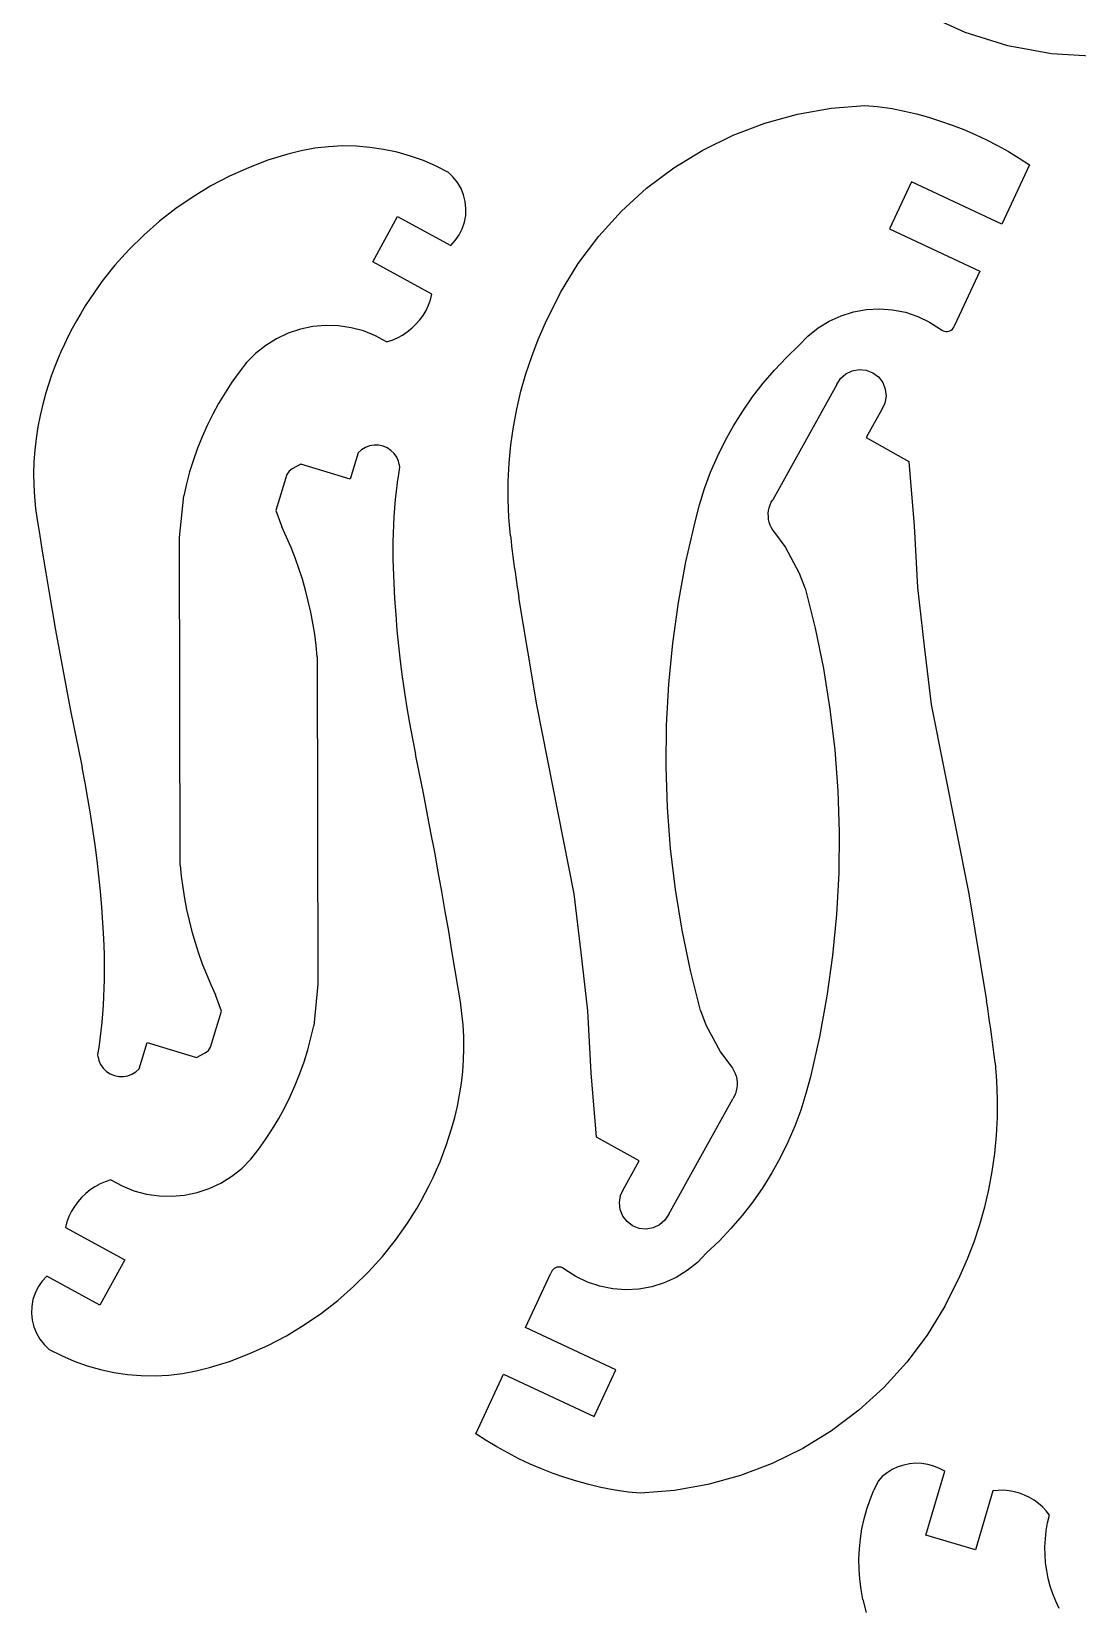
# Model space of a CAD drawing. Extents: x -3998 to 3998, y -3549 to 3549.
# Drawn here: x -1583.7 to -1279.8, y -569.6 to -112.1 of the extents above; entities that cross this region are included whole.
import ezdxf

# ---------------------------------------------------------------- set-up
doc = ezdxf.new("R2010")
doc.units = 0
doc.header["$MEASUREMENT"] = 0
doc.layers.get('0').update_dxf_attribs({"linetype": 'CONTINUOUS'})

msp = doc.modelspace()

# ---------------------------------------------------------------- linework, layer by layer
for p, q in [((-1312.43, -112.34), (-1324.19, -107)), ((-1300.11, -116.21), (-1312.43, -112.34)), ((-1287.41, -118.56), (-1300.11, -116.21)), ((-1274.52, -119.35), (-1287.41, -118.56)), ((-1370.66, -138.68), (-1361.15, -136.06)), ((-1361.15, -136.06), (-1351.43, -134.34)), ((-1351.43, -134.34), (-1341.6, -133.55)), ((-1341.6, -133.55), (-1338.07, -133.83)), ((-1338.07, -133.83), (-1333.66, -134.48)), ((-1333.66, -134.48), (-1330.11, -135.19)), ((-1330.11, -135.19), (-1326.59, -136.03)), ((-1326.59, -136.03), (-1323.1, -136.99)), ((-1323.1, -136.99), (-1319.65, -138.07)), ((-1379.88, -142.17), (-1370.66, -138.68)), ((-1319.65, -138.07), (-1316.23, -139.27)), ((-1316.23, -139.27), (-1312.86, -140.58)), ((-1312.86, -140.58), (-1309.54, -142.01)), ((-1501.41, -145.98), (-1505.36, -146.7)), ((-1497.43, -145.53), (-1501.41, -145.98)), ((-1493.42, -145.33), (-1497.43, -145.53)), ((-1489.41, -145.39), (-1493.42, -145.33)), ((-1485.42, -145.72), (-1489.41, -145.39)), ((-1481.45, -146.3), (-1485.42, -145.72)), ((-1477.53, -147.14), (-1481.45, -146.3)), ((-1388.73, -146.52), (-1379.88, -142.17)), ((-1309.54, -142.01), (-1306.26, -143.55)), ((-1306.26, -143.55), (-1303.05, -145.2)), ((-1303.05, -145.2), (-1299.89, -146.97)), ((-1515.03, -149.48), (-1520.7, -151.64)), ((-1509.25, -147.67), (-1515.03, -149.48)), ((-1505.36, -146.7), (-1509.25, -147.67)), ((-1473.67, -148.24), (-1477.53, -147.14)), ((-1469.89, -149.58), (-1473.67, -148.24)), ((-1466.21, -151.17), (-1469.89, -149.58)), ((-1397.14, -151.69), (-1388.73, -146.52)), ((-1293.76, -150.82), (-1301.82, -168.06)), ((-1299.89, -146.97), (-1296.79, -148.84)), ((-1296.79, -148.84), (-1293.76, -150.82)), ((-1526.22, -154.13), (-1531.59, -156.94)), ((-1520.7, -151.64), (-1526.22, -154.13)), ((-1462.63, -152.99), (-1466.21, -151.17)), ((-1461.19, -154.38), (-1462.63, -152.99)), ((-1459.96, -155.95), (-1461.19, -154.38)), ((-1405.02, -157.61), (-1397.14, -151.69)), ((-1536.78, -160.06), (-1541.78, -163.49)), ((-1531.59, -156.94), (-1536.78, -160.06)), ((-1458.95, -157.69), (-1459.96, -155.95)), ((-1458.21, -159.54), (-1458.95, -157.69)), ((-1457.72, -161.49), (-1458.21, -159.54)), ((-1412.31, -164.25), (-1405.02, -157.61)), ((-1328.1, -155.78), (-1334.45, -169.37)), ((-1301.82, -168.06), (-1328.1, -155.78)), ((-1541.78, -163.49), (-1546.56, -167.21)), ((-1457.52, -163.48), (-1457.72, -161.49)), ((-1457.59, -165.48), (-1457.52, -163.48)), ((-1418.95, -171.55), (-1412.31, -164.25)), ((-1546.56, -167.21), (-1551.12, -171.2)), ((-1484.61, -179), (-1477.42, -165.83)), ((-1477.42, -165.83), (-1461.95, -174.28)), ((-1458.58, -169.35), (-1457.95, -167.45)), ((-1457.95, -167.45), (-1457.59, -165.48)), ((-1551.12, -171.2), (-1555.43, -175.46)), ((-1461.95, -174.28), (-1460.6, -172.8)), ((-1460.6, -172.8), (-1459.47, -171.15)), ((-1459.47, -171.15), (-1458.58, -169.35)), ((-1424.87, -179.44), (-1418.95, -171.55)), ((-1334.45, -169.37), (-1308.17, -181.65)), ((-1555.43, -175.46), (-1559.48, -179.97)), ((-1559.48, -179.97), (-1563.26, -184.71)), ((-1467.38, -188.4), (-1484.61, -179)), ((-1430.03, -187.85), (-1424.87, -179.44)), ((-1308.17, -181.65), (-1315.55, -197.48)), ((-1563.26, -184.71), (-1566.74, -189.67)), ((-1568.12, -191.79), (-1569.44, -193.94)), ((-1566.74, -189.67), (-1568.12, -191.79)), ((-1469.12, -193.08), (-1468.4, -191.58)), ((-1468.4, -191.58), (-1467.82, -190.01)), ((-1467.82, -190.01), (-1467.38, -188.4)), ((-1434.37, -196.7), (-1430.03, -187.85)), ((-1570.71, -196.13), (-1571.92, -198.34)), ((-1569.44, -193.94), (-1570.71, -196.13)), ((-1472.05, -197.13), (-1470.95, -195.87)), ((-1470.95, -195.87), (-1469.97, -194.52)), ((-1469.97, -194.52), (-1469.12, -193.08)), ((-1436.5, -201.55), (-1434.37, -196.7)), ((-1355.19, -198.19), (-1351.95, -196.2)), ((-1351.95, -196.2), (-1348.5, -194.62)), ((-1348.5, -194.62), (-1344.87, -193.49)), ((-1344.87, -193.49), (-1341.13, -192.81)), ((-1341.13, -192.81), (-1337.34, -192.62)), ((-1337.34, -192.62), (-1333.55, -192.89)), ((-1333.55, -192.89), (-1329.82, -193.64)), ((-1329.82, -193.64), (-1326.22, -194.84)), ((-1326.22, -194.84), (-1322.8, -196.49)), ((-1322.8, -196.49), (-1319.6, -198.55)), ((-1573.08, -200.59), (-1574.18, -202.86)), ((-1571.92, -198.34), (-1573.08, -200.59)), ((-1512.52, -201.3), (-1515.69, -203.26)), ((-1509.16, -199.73), (-1512.52, -201.3)), ((-1505.63, -198.56), (-1509.16, -199.73)), ((-1501.99, -197.81), (-1505.63, -198.56)), ((-1498.28, -197.48), (-1501.99, -197.81)), ((-1494.57, -197.58), (-1498.28, -197.48)), ((-1490.89, -198.12), (-1494.57, -197.58)), ((-1487.29, -199.07), (-1490.89, -198.12)), ((-1483.84, -200.44), (-1487.29, -199.07)), ((-1480.56, -202.2), (-1483.84, -200.44)), ((-1478.97, -201.69), (-1477.43, -201.04)), ((-1477.43, -201.04), (-1475.96, -200.25)), ((-1475.96, -200.25), (-1474.57, -199.33)), ((-1474.57, -199.33), (-1473.26, -198.29)), ((-1473.26, -198.29), (-1472.05, -197.13)), ((-1360.78, -203.31), (-1358.15, -200.57)), ((-1358.15, -200.57), (-1355.19, -198.19)), ((-1319.6, -198.55), (-1319.28, -198.81)), ((-1319.28, -198.81), (-1318.91, -199.01)), ((-1318.91, -199.01), (-1318.52, -199.14)), ((-1318.52, -199.14), (-1318.11, -199.21)), ((-1318.11, -199.21), (-1317.69, -199.21)), ((-1317.69, -199.21), (-1317.28, -199.14)), ((-1317.28, -199.14), (-1316.89, -199)), ((-1316.89, -199), (-1316.53, -198.79)), ((-1316.53, -198.79), (-1316.2, -198.53)), ((-1316.2, -198.53), (-1315.93, -198.22)), ((-1315.93, -198.22), (-1315.71, -197.87)), ((-1315.71, -197.87), (-1315.55, -197.48)), ((-1575.22, -205.17), (-1576.21, -207.49)), ((-1574.18, -202.86), (-1575.22, -205.17)), ((-1518.61, -205.56), (-1521.23, -208.19)), ((-1515.69, -203.26), (-1518.61, -205.56)), ((-1480.56, -202.2), (-1478.97, -201.69)), ((-1438.4, -206.48), (-1436.5, -201.55)), ((-1364.42, -206.77), (-1360.78, -203.31)), ((-1577.13, -209.85), (-1578, -212.22)), ((-1576.21, -207.49), (-1577.13, -209.85)), ((-1521.23, -208.19), (-1523.44, -211.04)), ((-1440.08, -211.49), (-1438.4, -206.48)), ((-1371.16, -214.23), (-1367.88, -210.42)), ((-1367.88, -210.42), (-1364.42, -206.77)), ((-1345.29, -210.61), (-1343.28, -210.25)), ((-1343.28, -210.25), (-1341.24, -210.45)), ((-1341.24, -210.45), (-1339.33, -211.19)), ((-1578.8, -214.61), (-1579.55, -217.03)), ((-1578, -212.22), (-1578.8, -214.61)), ((-1525.53, -213.98), (-1527.5, -217)), ((-1523.44, -211.04), (-1525.53, -213.98)), ((-1441.53, -216.58), (-1440.08, -211.49)), ((-1374.23, -218.2), (-1371.16, -214.23)), ((-1349.8, -214.57), (-1368.4, -248.07)), ((-1349.8, -214.57), (-1348.68, -212.85)), ((-1348.68, -212.85), (-1347.14, -211.5)), ((-1347.14, -211.5), (-1345.29, -210.61)), ((-1339.33, -211.19), (-1337.69, -212.42)), ((-1337.69, -212.42), (-1336.44, -214.05)), ((-1336.44, -214.05), (-1335.68, -215.95)), ((-1579.55, -217.03), (-1580.47, -220.29)), ((-1527.5, -217), (-1529.36, -220.09)), ((-1442.74, -221.73), (-1441.53, -216.58)), ((-1377.1, -222.32), (-1374.23, -218.2)), ((-1335.45, -217.98), (-1335.79, -220.01)), ((-1335.68, -215.95), (-1335.45, -217.98)), ((-1581.26, -223.59), (-1581.91, -226.92)), ((-1580.47, -220.29), (-1581.26, -223.59)), ((-1531.09, -223.26), (-1532.69, -226.48)), ((-1529.36, -220.09), (-1531.09, -223.26)), ((-1443.73, -226.92), (-1442.74, -221.73)), ((-1379.77, -226.59), (-1377.1, -222.32)), ((-1336.65, -221.86), (-1341.23, -230.03)), ((-1335.79, -220.01), (-1336.65, -221.86)), ((-1581.91, -226.92), (-1582.43, -230.28)), ((-1532.69, -226.48), (-1534.16, -229.78)), ((-1444.47, -232.16), (-1443.73, -226.92)), ((-1382.21, -230.98), (-1379.77, -226.59)), ((-1582.43, -230.28), (-1582.8, -233.65)), ((-1535.5, -233.12), (-1536.71, -236.52)), ((-1534.16, -229.78), (-1535.5, -233.12)), ((-1486.72, -232.91), (-1487.83, -233.6)), ((-1485.49, -232.45), (-1486.72, -232.91)), ((-1484.2, -232.22), (-1485.49, -232.45)), ((-1482.89, -232.24), (-1484.2, -232.22)), ((-1481.6, -232.51), (-1482.89, -232.24)), ((-1480.39, -233.01), (-1481.6, -232.51)), ((-1479.3, -233.74), (-1480.39, -233.01)), ((-1444.98, -237.42), (-1444.47, -232.16)), ((-1384.43, -235.49), (-1382.21, -230.98)), ((-1341.23, -230.03), (-1328.8, -236.98)), ((-1583.04, -237.03), (-1583.14, -240.43)), ((-1582.8, -233.65), (-1583.04, -237.03)), ((-1536.71, -236.52), (-1537.79, -239.96)), ((-1505.48, -237.78), (-1507.97, -239.12)), ((-1491.13, -242.14), (-1505.48, -237.78)), ((-1488.8, -234.49), (-1491.13, -242.14)), ((-1487.83, -233.6), (-1488.8, -234.49)), ((-1478.36, -234.65), (-1479.3, -233.74)), ((-1477.61, -235.73), (-1478.36, -234.65)), ((-1477.08, -236.93), (-1477.61, -235.73)), ((-1476.87, -237.82), (-1477.08, -236.93)), ((-1476.87, -237.82), (-1476.84, -238.6)), ((-1445.24, -242.71), (-1444.98, -237.42)), ((-1386.42, -240.1), (-1384.43, -235.49)), ((-1328.8, -236.98), (-1327.27, -255.67)), ((-1583.14, -240.43), (-1583.1, -243.82)), ((-1537.79, -239.96), (-1538.72, -243.44)), ((-1509.51, -240.74), (-1512.71, -251.26)), ((-1508.9, -239.77), (-1509.51, -240.74)), ((-1507.97, -239.12), (-1508.9, -239.77)), ((-1477.15, -240.65), (-1477.49, -243.1)), ((-1476.84, -238.6), (-1477.15, -240.65)), ((-1388.17, -244.81), (-1386.42, -240.1)), ((-1583.1, -243.82), (-1582.91, -247.21)), ((-1540.7, -259.06), (-1539.52, -246.96)), ((-1538.72, -243.44), (-1539.52, -246.96)), ((-1477.78, -245.56), (-1478.04, -248.02)), ((-1477.49, -243.1), (-1477.78, -245.56)), ((-1445.27, -248), (-1445.24, -242.71)), ((-1389.69, -249.6), (-1388.17, -244.81)), ((-1582.91, -247.21), (-1582.59, -250.59)), ((-1582.59, -250.59), (-1582.13, -253.95)), ((-1512.71, -251.26), (-1511, -255.96)), ((-1478.26, -250.48), (-1478.43, -252.95)), ((-1478.04, -248.02), (-1478.26, -250.48)), ((-1445.06, -253.28), (-1445.27, -248)), ((-1390.96, -254.46), (-1389.69, -249.6)), ((-1369.67, -252.1), (-1369.59, -251.25)), ((-1369.59, -251.25), (-1369.42, -250.41)), ((-1369.42, -250.41), (-1369.16, -249.59)), ((-1369.16, -249.59), (-1368.82, -248.81)), ((-1368.82, -248.81), (-1368.4, -248.07)), ((-1582.13, -253.95), (-1581.54, -257.29)), ((-1509.62, -258.93), (-1511, -255.96)), ((-1478.57, -255.42), (-1478.67, -257.89)), ((-1478.43, -252.95), (-1478.57, -255.42)), ((-1444.6, -258.55), (-1445.06, -253.28)), ((-1393.61, -266.12), (-1390.96, -254.46)), ((-1369.66, -252.96), (-1369.67, -252.1)), ((-1369.57, -253.81), (-1369.66, -252.96)), ((-1369.38, -254.64), (-1369.57, -253.81)), ((-1369.11, -255.45), (-1369.38, -254.64)), ((-1368.75, -256.23), (-1369.11, -255.45)), ((-1327.27, -255.67), (-1326.33, -273.62)), ((-1581.54, -257.29), (-1580.62, -263.03)), ((-1540.54, -354.19), (-1540.7, -259.06)), ((-1508.33, -261.95), (-1509.62, -258.93)), ((-1478.74, -260.36), (-1478.76, -262.83)), ((-1478.67, -257.89), (-1478.74, -260.36)), ((-1444.6, -258.55), (-1444.42, -260.05)), ((-1444.42, -260.05), (-1444.24, -261.55)), ((-1368.31, -256.96), (-1368.75, -256.23)), ((-1367.8, -257.65), (-1368.31, -256.96)), ((-1364.8, -261.65), (-1367.8, -257.65)), ((-1580.62, -263.03), (-1579.69, -268.76)), ((-1507.14, -265), (-1508.33, -261.95)), ((-1506.04, -268.08), (-1507.14, -265)), ((-1478.76, -262.83), (-1478.74, -265.31)), ((-1478.74, -265.31), (-1478.69, -267.78)), ((-1444.24, -261.55), (-1444.05, -263.05)), ((-1444.05, -263.05), (-1443.86, -264.55)), ((-1443.86, -264.55), (-1443.66, -266.04)), ((-1360.6, -269.55), (-1364.8, -261.65)), ((-1579.69, -268.76), (-1578.73, -274.5)), ((-1505.03, -271.2), (-1506.04, -268.08)), ((-1478.69, -267.78), (-1478.5, -272.33)), ((-1443.66, -266.04), (-1443.46, -267.54)), ((-1443.46, -267.54), (-1443.25, -269.04)), ((-1443.25, -269.04), (-1443.04, -270.53)), ((-1395.77, -277.89), (-1393.61, -266.12)), ((-1359, -273.75), (-1360.6, -269.55)), ((-1578.73, -274.5), (-1577.74, -280.22)), ((-1504.12, -274.35), (-1505.03, -271.2)), ((-1503.31, -277.52), (-1504.12, -274.35)), ((-1478.5, -272.33), (-1478.25, -276.88)), ((-1443.04, -270.53), (-1442.82, -272.03)), ((-1442.82, -272.03), (-1442.6, -273.52)), ((-1442.6, -273.52), (-1442.38, -275.02)), ((-1359, -273.75), (-1356.09, -285.35)), ((-1326.33, -273.62), (-1324.38, -290.59)), ((-1502.59, -280.72), (-1503.31, -277.52)), ((-1478.25, -276.88), (-1477.93, -281.42)), ((-1442.38, -275.02), (-1442.15, -276.51)), ((-1436.96, -307.64), (-1442.15, -276.51)), ((-1397.42, -289.74), (-1395.77, -277.89)), ((-1577.74, -280.22), (-1576.74, -285.95)), ((-1501.98, -283.94), (-1502.59, -280.72)), ((-1477.93, -281.42), (-1477.55, -285.96)), ((-1576.74, -285.95), (-1575.71, -291.67)), ((-1501.46, -287.17), (-1501.98, -283.94)), ((-1501.04, -290.42), (-1501.46, -287.17)), ((-1477.55, -285.96), (-1477.1, -290.49)), ((-1356.09, -285.35), (-1353.67, -297.07)), ((-1575.71, -291.67), (-1574.66, -297.38)), ((-1500.72, -293.68), (-1501.04, -290.42)), ((-1477.1, -290.49), (-1476.59, -295.01)), ((-1398.57, -301.65), (-1397.42, -289.74)), ((-1324.38, -290.59), (-1322.37, -307.59)), ((-1500.72, -293.68), (-1500.56, -388.81)), ((-1476.59, -295.01), (-1476.02, -299.53)), ((-1353.67, -297.07), (-1351.76, -308.88)), ((-1574.66, -297.38), (-1573.58, -303.1)), ((-1476.02, -299.53), (-1475.38, -304.04)), ((-1399.2, -313.59), (-1398.57, -301.65)), ((-1573.58, -303.1), (-1572.49, -308.8)), ((-1475.38, -304.04), (-1474.68, -308.54)), ((-1572.49, -308.8), (-1571.37, -314.51)), ((-1474.68, -308.54), (-1473.92, -313.03)), ((-1426.03, -362.6), (-1436.96, -307.64)), ((-1351.76, -308.88), (-1350.36, -320.76)), ((-1322.37, -307.59), (-1311.45, -362.56)), ((-1571.37, -314.51), (-1570.22, -320.2)), ((-1473.92, -313.03), (-1473.09, -317.51)), ((-1399.33, -325.55), (-1399.2, -313.59)), ((-1570.22, -320.2), (-1569.06, -325.9)), ((-1473.09, -317.51), (-1472.2, -321.97)), ((-1471.04, -327.67), (-1472.2, -321.97)), ((-1350.36, -320.76), (-1349.46, -332.69)), ((-1568.17, -330.36), (-1569.06, -325.9)), ((-1469.89, -333.37), (-1471.04, -327.67)), ((-1398.94, -337.51), (-1399.33, -325.55)), ((-1567.34, -334.84), (-1568.17, -330.36)), ((-1468.77, -339.07), (-1469.89, -333.37)), ((-1349.46, -332.69), (-1349.07, -344.64)), ((-1566.58, -339.33), (-1567.34, -334.84)), ((-1398.05, -349.44), (-1398.94, -337.51)), ((-1565.88, -343.83), (-1566.58, -339.33)), ((-1467.68, -344.78), (-1468.77, -339.07)), ((-1565.24, -348.34), (-1565.88, -343.83)), ((-1466.6, -350.49), (-1467.68, -344.78)), ((-1349.07, -344.64), (-1349.2, -356.6)), ((-1564.67, -352.86), (-1565.24, -348.34)), ((-1465.55, -356.2), (-1466.6, -350.49)), ((-1396.64, -361.32), (-1398.05, -349.44)), ((-1564.16, -357.38), (-1564.67, -352.86)), ((-1540.54, -354.19), (-1540.22, -357.45)), ((-1464.52, -361.92), (-1465.55, -356.2)), ((-1349.2, -356.6), (-1349.83, -368.55)), ((-1563.71, -361.92), (-1564.16, -357.38)), ((-1540.22, -357.45), (-1539.8, -360.7)), ((-1539.8, -360.7), (-1539.28, -363.94)), ((-1394.73, -373.13), (-1396.64, -361.32)), ((-1563.33, -366.45), (-1563.71, -361.92)), ((-1539.28, -363.94), (-1538.67, -367.15)), ((-1463.52, -367.65), (-1464.52, -361.92)), ((-1424.02, -379.61), (-1426.03, -362.6)), ((-1311.45, -362.56), (-1306.25, -393.69)), ((-1563.01, -371), (-1563.33, -366.45)), ((-1538.67, -367.15), (-1537.95, -370.35)), ((-1537.95, -370.35), (-1537.14, -373.52)), ((-1462.53, -373.38), (-1463.52, -367.65)), ((-1349.83, -368.55), (-1350.98, -380.46)), ((-1562.76, -375.54), (-1563.01, -371)), ((-1537.14, -373.52), (-1536.23, -376.67)), ((-1461.57, -379.11), (-1462.53, -373.38)), ((-1392.32, -384.85), (-1394.73, -373.13)), ((-1562.57, -380.09), (-1562.76, -375.54)), ((-1536.23, -376.67), (-1535.22, -379.79)), ((-1460.64, -384.84), (-1461.57, -379.11)), ((-1422.08, -396.57), (-1424.02, -379.61)), ((-1562.52, -382.57), (-1562.57, -380.09)), ((-1562.5, -385.04), (-1562.52, -382.57)), ((-1535.22, -379.79), (-1534.12, -382.88)), ((-1534.12, -382.88), (-1532.93, -385.93)), ((-1350.98, -380.46), (-1352.63, -392.31)), ((-1562.58, -389.99), (-1562.52, -387.51)), ((-1562.52, -387.51), (-1562.5, -385.04)), ((-1532.93, -385.93), (-1531.64, -388.94)), ((-1500.56, -388.81), (-1501.74, -400.92)), ((-1459.72, -390.58), (-1460.64, -384.84)), ((-1389.4, -396.45), (-1392.32, -384.85)), ((-1562.83, -394.93), (-1562.69, -392.46)), ((-1562.69, -392.46), (-1562.58, -389.99)), ((-1531.64, -388.94), (-1530.26, -391.91)), ((-1528.55, -396.61), (-1530.26, -391.91)), ((-1459.12, -393.92), (-1459.72, -390.58)), ((-1352.63, -392.31), (-1354.79, -404.07)), ((-1563.22, -399.86), (-1563, -397.39)), ((-1563, -397.39), (-1562.83, -394.93)), ((-1531.75, -407.13), (-1528.55, -396.61)), ((-1458.67, -397.29), (-1459.12, -393.92)), ((-1458.34, -400.66), (-1458.67, -397.29)), ((-1421.13, -414.52), (-1422.08, -396.57)), ((-1389.4, -396.45), (-1387.8, -400.65)), ((-1306.02, -395.18), (-1306.25, -393.69)), ((-1305.8, -396.67), (-1306.02, -395.18)), ((-1305.58, -398.17), (-1305.8, -396.67)), ((-1563.77, -404.77), (-1563.48, -402.32)), ((-1563.48, -402.32), (-1563.22, -399.86)), ((-1502.54, -404.43), (-1501.74, -400.92)), ((-1458.16, -404.05), (-1458.34, -400.66)), ((-1387.8, -400.65), (-1383.6, -408.55)), ((-1305.36, -399.66), (-1305.58, -398.17)), ((-1305.15, -401.16), (-1305.36, -399.66)), ((-1304.94, -402.66), (-1305.15, -401.16)), ((-1564.11, -407.22), (-1563.77, -404.77)), ((-1552.46, -413.38), (-1550.13, -405.73)), ((-1550.13, -405.73), (-1535.78, -410.09)), ((-1532.35, -408.1), (-1531.75, -407.13)), ((-1503.47, -407.91), (-1502.54, -404.43)), ((-1458.12, -407.45), (-1458.16, -404.05)), ((-1354.79, -404.07), (-1357.45, -415.74)), ((-1304.74, -404.15), (-1304.94, -402.66)), ((-1304.54, -405.65), (-1304.74, -404.15)), ((-1304.35, -407.15), (-1304.54, -405.65)), ((-1304.16, -408.65), (-1304.35, -407.15)), ((-1564.42, -409.28), (-1564.11, -407.22)), ((-1564.39, -410.05), (-1564.42, -409.28)), ((-1564.39, -410.05), (-1564.18, -410.95)), ((-1564.18, -410.95), (-1563.65, -412.14)), ((-1535.78, -410.09), (-1533.29, -408.76)), ((-1533.29, -408.76), (-1532.35, -408.1)), ((-1505.76, -414.75), (-1504.55, -411.35)), ((-1504.55, -411.35), (-1503.47, -407.91)), ((-1458.46, -414.22), (-1458.22, -410.84)), ((-1458.22, -410.84), (-1458.12, -407.45)), ((-1383.6, -408.55), (-1380.6, -412.55)), ((-1303.98, -410.15), (-1304.16, -408.65)), ((-1303.8, -411.65), (-1303.98, -410.15)), ((-1303.8, -411.65), (-1303.35, -416.92)), ((-1563.65, -412.14), (-1562.9, -413.22)), ((-1562.9, -413.22), (-1561.96, -414.14)), ((-1561.96, -414.14), (-1560.87, -414.86)), ((-1560.87, -414.86), (-1559.65, -415.36)), ((-1559.65, -415.36), (-1558.37, -415.63)), ((-1558.37, -415.63), (-1557.06, -415.65)), ((-1557.06, -415.65), (-1555.77, -415.42)), ((-1555.77, -415.42), (-1554.54, -414.96)), ((-1554.54, -414.96), (-1553.43, -414.27)), ((-1553.43, -414.27), (-1552.46, -413.38)), ((-1507.1, -418.1), (-1505.76, -414.75)), ((-1458.83, -417.59), (-1458.46, -414.22)), ((-1419.6, -433.21), (-1421.13, -414.52)), ((-1380.6, -412.55), (-1380.09, -413.23)), ((-1380.09, -413.23), (-1379.65, -413.97)), ((-1379.65, -413.97), (-1379.3, -414.75)), ((-1379.3, -414.75), (-1379.02, -415.56)), ((-1379.02, -415.56), (-1378.84, -416.39)), ((-1357.45, -415.74), (-1358.72, -420.6)), ((-1508.57, -421.39), (-1507.1, -418.1)), ((-1459.35, -420.95), (-1458.83, -417.59)), ((-1379.24, -420.6), (-1379.58, -421.39)), ((-1378.98, -419.79), (-1379.24, -420.6)), ((-1378.81, -418.95), (-1378.98, -419.79)), ((-1378.84, -416.39), (-1378.74, -417.24)), ((-1378.73, -418.1), (-1378.81, -418.95)), ((-1378.74, -417.24), (-1378.73, -418.1)), ((-1358.72, -420.6), (-1360.23, -425.39)), ((-1303.35, -416.92), (-1303.13, -422.2)), ((-1511.9, -427.78), (-1510.17, -424.62)), ((-1510.17, -424.62), (-1508.57, -421.39)), ((-1460.79, -427.58), (-1460, -424.28)), ((-1460, -424.28), (-1459.35, -420.95)), ((-1398.6, -455.63), (-1380, -422.13)), ((-1379.58, -421.39), (-1380, -422.13)), ((-1360.23, -425.39), (-1361.99, -430.1)), ((-1303.13, -422.2), (-1303.16, -427.49)), ((-1513.75, -430.87), (-1511.9, -427.78)), ((-1461.71, -430.84), (-1460.79, -427.58)), ((-1303.16, -427.49), (-1303.43, -432.77)), ((-1517.82, -436.83), (-1515.73, -433.89)), ((-1515.73, -433.89), (-1513.75, -430.87)), ((-1463.26, -435.65), (-1462.46, -433.26)), ((-1462.46, -433.26), (-1461.71, -430.84)), ((-1407.18, -440.17), (-1419.6, -433.21)), ((-1361.99, -430.1), (-1363.97, -434.71)), ((-1303.43, -432.77), (-1303.93, -438.04)), ((-1520.02, -439.68), (-1517.82, -436.83)), ((-1465.05, -440.38), (-1464.13, -438.03)), ((-1464.13, -438.03), (-1463.26, -435.65)), ((-1363.97, -434.71), (-1366.19, -439.22)), ((-1303.93, -438.04), (-1304.68, -443.27)), ((-1525.57, -444.62), (-1522.65, -442.31)), ((-1522.65, -442.31), (-1520.02, -439.68)), ((-1467.08, -445.01), (-1466.04, -442.71)), ((-1466.04, -442.71), (-1465.05, -440.38)), ((-1411.75, -448.33), (-1407.18, -440.17)), ((-1368.64, -443.61), (-1371.3, -447.87)), ((-1366.19, -439.22), (-1368.64, -443.61)), ((-1304.68, -443.27), (-1305.66, -448.47)), ((-1565.3, -447.63), (-1566.69, -448.54)), ((-1563.83, -446.84), (-1565.3, -447.63)), ((-1562.29, -446.18), (-1563.83, -446.84)), ((-1560.7, -445.67), (-1562.29, -446.18)), ((-1560.7, -445.67), (-1557.42, -447.43)), ((-1557.42, -447.43), (-1553.97, -448.8)), ((-1535.63, -449.31), (-1532.1, -448.14)), ((-1532.1, -448.14), (-1528.73, -446.57)), ((-1528.73, -446.57), (-1525.57, -444.62)), ((-1469.34, -449.53), (-1468.18, -447.28)), ((-1468.18, -447.28), (-1467.08, -445.01)), ((-1412.62, -450.19), (-1411.75, -448.33)), ((-1371.3, -447.87), (-1374.17, -452)), ((-1570.3, -452), (-1571.28, -453.35)), ((-1569.21, -450.74), (-1570.3, -452)), ((-1568, -449.59), (-1569.21, -450.74)), ((-1566.69, -448.54), (-1568, -449.59)), ((-1553.97, -448.8), (-1550.37, -449.76)), ((-1550.37, -449.76), (-1546.69, -450.29)), ((-1546.69, -450.29), (-1542.98, -450.39)), ((-1542.98, -450.39), (-1539.27, -450.07)), ((-1539.27, -450.07), (-1535.63, -449.31)), ((-1471.82, -453.93), (-1470.55, -451.75)), ((-1470.55, -451.75), (-1469.34, -449.53)), ((-1412.95, -452.21), (-1412.62, -450.19)), ((-1412.73, -454.25), (-1412.95, -452.21)), ((-1374.17, -452), (-1377.25, -455.97)), ((-1305.66, -448.47), (-1306.87, -453.62)), ((-1572.86, -456.3), (-1573.44, -457.86)), ((-1572.14, -454.79), (-1572.86, -456.3)), ((-1571.28, -453.35), (-1572.14, -454.79)), ((-1474.52, -458.2), (-1473.14, -456.08)), ((-1473.14, -456.08), (-1471.82, -453.93)), ((-1411.96, -456.15), (-1412.73, -454.25)), ((-1410.72, -457.78), (-1411.96, -456.15)), ((-1399.72, -457.35), (-1401.26, -458.7)), ((-1398.6, -455.63), (-1399.72, -457.35)), ((-1377.25, -455.97), (-1380.52, -459.78)), ((-1306.87, -453.62), (-1308.32, -458.7)), ((-1573.44, -457.86), (-1573.88, -459.47)), ((-1573.88, -459.47), (-1556.65, -468.88)), ((-1478, -463.16), (-1474.52, -458.2)), ((-1409.08, -459.01), (-1410.72, -457.78)), ((-1407.16, -459.75), (-1409.08, -459.01)), ((-1405.13, -459.95), (-1407.16, -459.75)), ((-1403.11, -459.59), (-1405.13, -459.95)), ((-1401.26, -458.7), (-1403.11, -459.59)), ((-1380.52, -459.78), (-1383.98, -463.42)), ((-1308.32, -458.7), (-1310, -463.72)), ((-1481.78, -467.9), (-1478, -463.16)), ((-1383.98, -463.42), (-1387.62, -466.89)), ((-1310, -463.72), (-1311.9, -468.65)), ((-1556.65, -468.88), (-1563.84, -482.04)), ((-1485.83, -472.41), (-1481.78, -467.9)), ((-1431.51, -471.2), (-1431.88, -471.4)), ((-1431.12, -471.06), (-1431.51, -471.2)), ((-1430.71, -470.99), (-1431.12, -471.06)), ((-1430.29, -470.99), (-1430.71, -470.99)), ((-1429.88, -471.06), (-1430.29, -470.99)), ((-1429.49, -471.19), (-1429.88, -471.06)), ((-1429.13, -471.39), (-1429.49, -471.19)), ((-1390.26, -469.62), (-1393.22, -472.01)), ((-1387.62, -466.89), (-1390.26, -469.62)), ((-1311.9, -468.65), (-1314.03, -473.49)), ((-1580.66, -475.07), (-1581.79, -476.73)), ((-1579.31, -473.6), (-1580.66, -475.07)), ((-1563.84, -482.04), (-1579.31, -473.6)), ((-1490.14, -476.67), (-1485.83, -472.41)), ((-1440.23, -488.55), (-1432.85, -472.71)), ((-1432.7, -472.33), (-1432.85, -472.71)), ((-1432.48, -471.97), (-1432.7, -472.33)), ((-1432.2, -471.66), (-1432.48, -471.97)), ((-1431.88, -471.4), (-1432.2, -471.66)), ((-1428.8, -471.65), (-1429.13, -471.39)), ((-1425.61, -473.71), (-1428.8, -471.65)), ((-1422.18, -475.35), (-1425.61, -473.71)), ((-1418.58, -476.56), (-1422.18, -475.35)), ((-1399.91, -475.58), (-1403.53, -476.71)), ((-1396.45, -474), (-1399.91, -475.58)), ((-1393.22, -472.01), (-1396.45, -474)), ((-1314.03, -473.49), (-1318.37, -482.35)), ((-1582.68, -478.52), (-1583.31, -480.42)), ((-1581.79, -476.73), (-1582.68, -478.52)), ((-1494.69, -480.66), (-1490.14, -476.67)), ((-1414.85, -477.31), (-1418.58, -476.56)), ((-1411.06, -477.58), (-1414.85, -477.31)), ((-1407.27, -477.38), (-1411.06, -477.58)), ((-1403.53, -476.71), (-1407.27, -477.38)), ((-1583.66, -482.39), (-1583.74, -484.39)), ((-1583.74, -484.39), (-1583.54, -486.39)), ((-1583.31, -480.42), (-1583.66, -482.39)), ((-1504.48, -487.81), (-1499.48, -484.38)), ((-1499.48, -484.38), (-1494.69, -480.66)), ((-1318.37, -482.35), (-1323.53, -490.76)), ((-1583.54, -486.39), (-1583.05, -488.33)), ((-1583.05, -488.33), (-1582.31, -490.19)), ((-1509.67, -490.94), (-1504.48, -487.81)), ((-1413.96, -500.83), (-1440.23, -488.55)), ((-1582.31, -490.19), (-1581.3, -491.92)), ((-1581.3, -491.92), (-1580.07, -493.5)), ((-1580.07, -493.5), (-1578.63, -494.89)), ((-1520.56, -496.23), (-1515.04, -493.75)), ((-1515.04, -493.75), (-1509.67, -490.94)), ((-1323.53, -490.76), (-1329.45, -498.65)), ((-1578.63, -494.89), (-1575.05, -496.71)), ((-1575.05, -496.71), (-1571.37, -498.29)), ((-1571.37, -498.29), (-1567.59, -499.63)), ((-1532.01, -500.2), (-1526.23, -498.39)), ((-1526.23, -498.39), (-1520.56, -496.23)), ((-1329.45, -498.65), (-1336.09, -505.94)), ((-1567.59, -499.63), (-1563.73, -500.73)), ((-1563.73, -500.73), (-1559.81, -501.57)), ((-1559.81, -501.57), (-1555.84, -502.15)), ((-1555.84, -502.15), (-1551.85, -502.48)), ((-1551.85, -502.48), (-1547.84, -502.54)), ((-1547.84, -502.54), (-1543.83, -502.35)), ((-1543.83, -502.35), (-1539.85, -501.89)), ((-1539.85, -501.89), (-1535.9, -501.17)), ((-1535.9, -501.17), (-1532.01, -500.2)), ((-1454.64, -519.38), (-1446.58, -502.14)), ((-1446.58, -502.14), (-1420.31, -514.42)), ((-1420.31, -514.42), (-1413.96, -500.83)), ((-1336.09, -505.94), (-1343.38, -512.58)), ((-1343.38, -512.58), (-1351.26, -518.51)), ((-1451.61, -521.36), (-1454.64, -519.38)), ((-1448.52, -523.23), (-1451.61, -521.36)), ((-1351.26, -518.51), (-1359.67, -523.67)), ((-1445.36, -524.99), (-1448.52, -523.23)), ((-1442.14, -526.65), (-1445.36, -524.99)), ((-1359.67, -523.67), (-1368.52, -528.02)), ((-1438.87, -528.19), (-1442.14, -526.65)), ((-1435.54, -529.62), (-1438.87, -528.19)), ((-1432.17, -530.93), (-1435.54, -529.62)), ((-1368.52, -528.02), (-1377.74, -531.52)), ((-1333.64, -529.81), (-1335.15, -530.75)), ((-1332.03, -529.05), (-1333.64, -529.81)), ((-1330.34, -528.49), (-1332.03, -529.05)), ((-1328.6, -528.13), (-1330.34, -528.49)), ((-1326.82, -527.98), (-1328.6, -528.13)), ((-1325.04, -528.04), (-1326.82, -527.98)), ((-1323.29, -528.3), (-1325.04, -528.04)), ((-1323.88, -548.86), (-1318.36, -530.31)), ((-1321.57, -528.78), (-1323.29, -528.3)), ((-1319.92, -529.45), (-1321.57, -528.78)), ((-1318.36, -530.31), (-1319.92, -529.45)), ((-1428.75, -532.13), (-1432.17, -530.93)), ((-1425.3, -533.21), (-1428.75, -532.13)), ((-1421.81, -534.16), (-1425.3, -533.21)), ((-1418.29, -535), (-1421.81, -534.16)), ((-1414.74, -535.72), (-1418.29, -535)), ((-1387.25, -534.14), (-1396.97, -535.85)), ((-1377.74, -531.52), (-1387.25, -534.14)), ((-1337.79, -533.13), (-1339.03, -535.8)), ((-1336.54, -531.86), (-1337.79, -533.13)), ((-1335.15, -530.75), (-1336.54, -531.86)), ((-1410.34, -536.37), (-1414.74, -535.72)), ((-1406.8, -536.65), (-1410.34, -536.37)), ((-1396.97, -535.85), (-1406.8, -536.65)), ((-1341.05, -541.32), (-1340.12, -538.53)), ((-1340.12, -538.53), (-1339.03, -535.8)), ((-1304.4, -535.99), (-1309.5, -553.14)), ((-1302.85, -535.84), (-1304.4, -535.99)), ((-1301.28, -535.83), (-1302.85, -535.84)), ((-1299.72, -535.97), (-1301.28, -535.83)), ((-1298.18, -536.25), (-1299.72, -535.97)), ((-1296.67, -536.66), (-1298.18, -536.25)), ((-1295.21, -537.21), (-1296.67, -536.66)), ((-1293.8, -537.89), (-1295.21, -537.21)), ((-1292.46, -538.7), (-1293.8, -537.89)), ((-1291.2, -539.63), (-1292.46, -538.7)), ((-1290.03, -540.66), (-1291.2, -539.63)), ((-1342.45, -547.04), (-1341.83, -544.16)), ((-1341.83, -544.16), (-1341.05, -541.32)), ((-1288.95, -541.8), (-1290.03, -540.66)), ((-1287.99, -543.03), (-1288.95, -541.8)), ((-1288.53, -545.29), (-1287.99, -543.03)), ((-1342.9, -549.95), (-1342.45, -547.04)), ((-1309.5, -553.14), (-1323.88, -548.86)), ((-1289.18, -549.89), (-1288.92, -547.58)), ((-1288.92, -547.58), (-1288.53, -545.29)), ((-1343.32, -555.82), (-1343.19, -552.88)), ((-1343.19, -552.88), (-1342.9, -549.95)), ((-1289.3, -552.21), (-1289.18, -549.89)), ((-1289.27, -554.53), (-1289.3, -552.21)), ((-1343.28, -558.76), (-1343.32, -555.82)), ((-1289.1, -556.85), (-1289.27, -554.53)), ((-1288.78, -559.15), (-1289.1, -556.85)), ((-1343.07, -561.69), (-1343.28, -558.76)), ((-1342.7, -564.61), (-1343.07, -561.69)), ((-1288.33, -561.43), (-1288.78, -559.15)), ((-1287.74, -563.67), (-1288.33, -561.43)), ((-1342.17, -567.51), (-1342.7, -564.61)), ((-1287.01, -565.88), (-1287.74, -563.67)), ((-1286.14, -568.04), (-1287.01, -565.88)), ((-1342.17, -567.51), (-1341.27, -571.3)), ((-1285.15, -570.13), (-1286.14, -568.04))]:
    msp.add_line(p, q)

doc.saveas('drawing.dxf')
